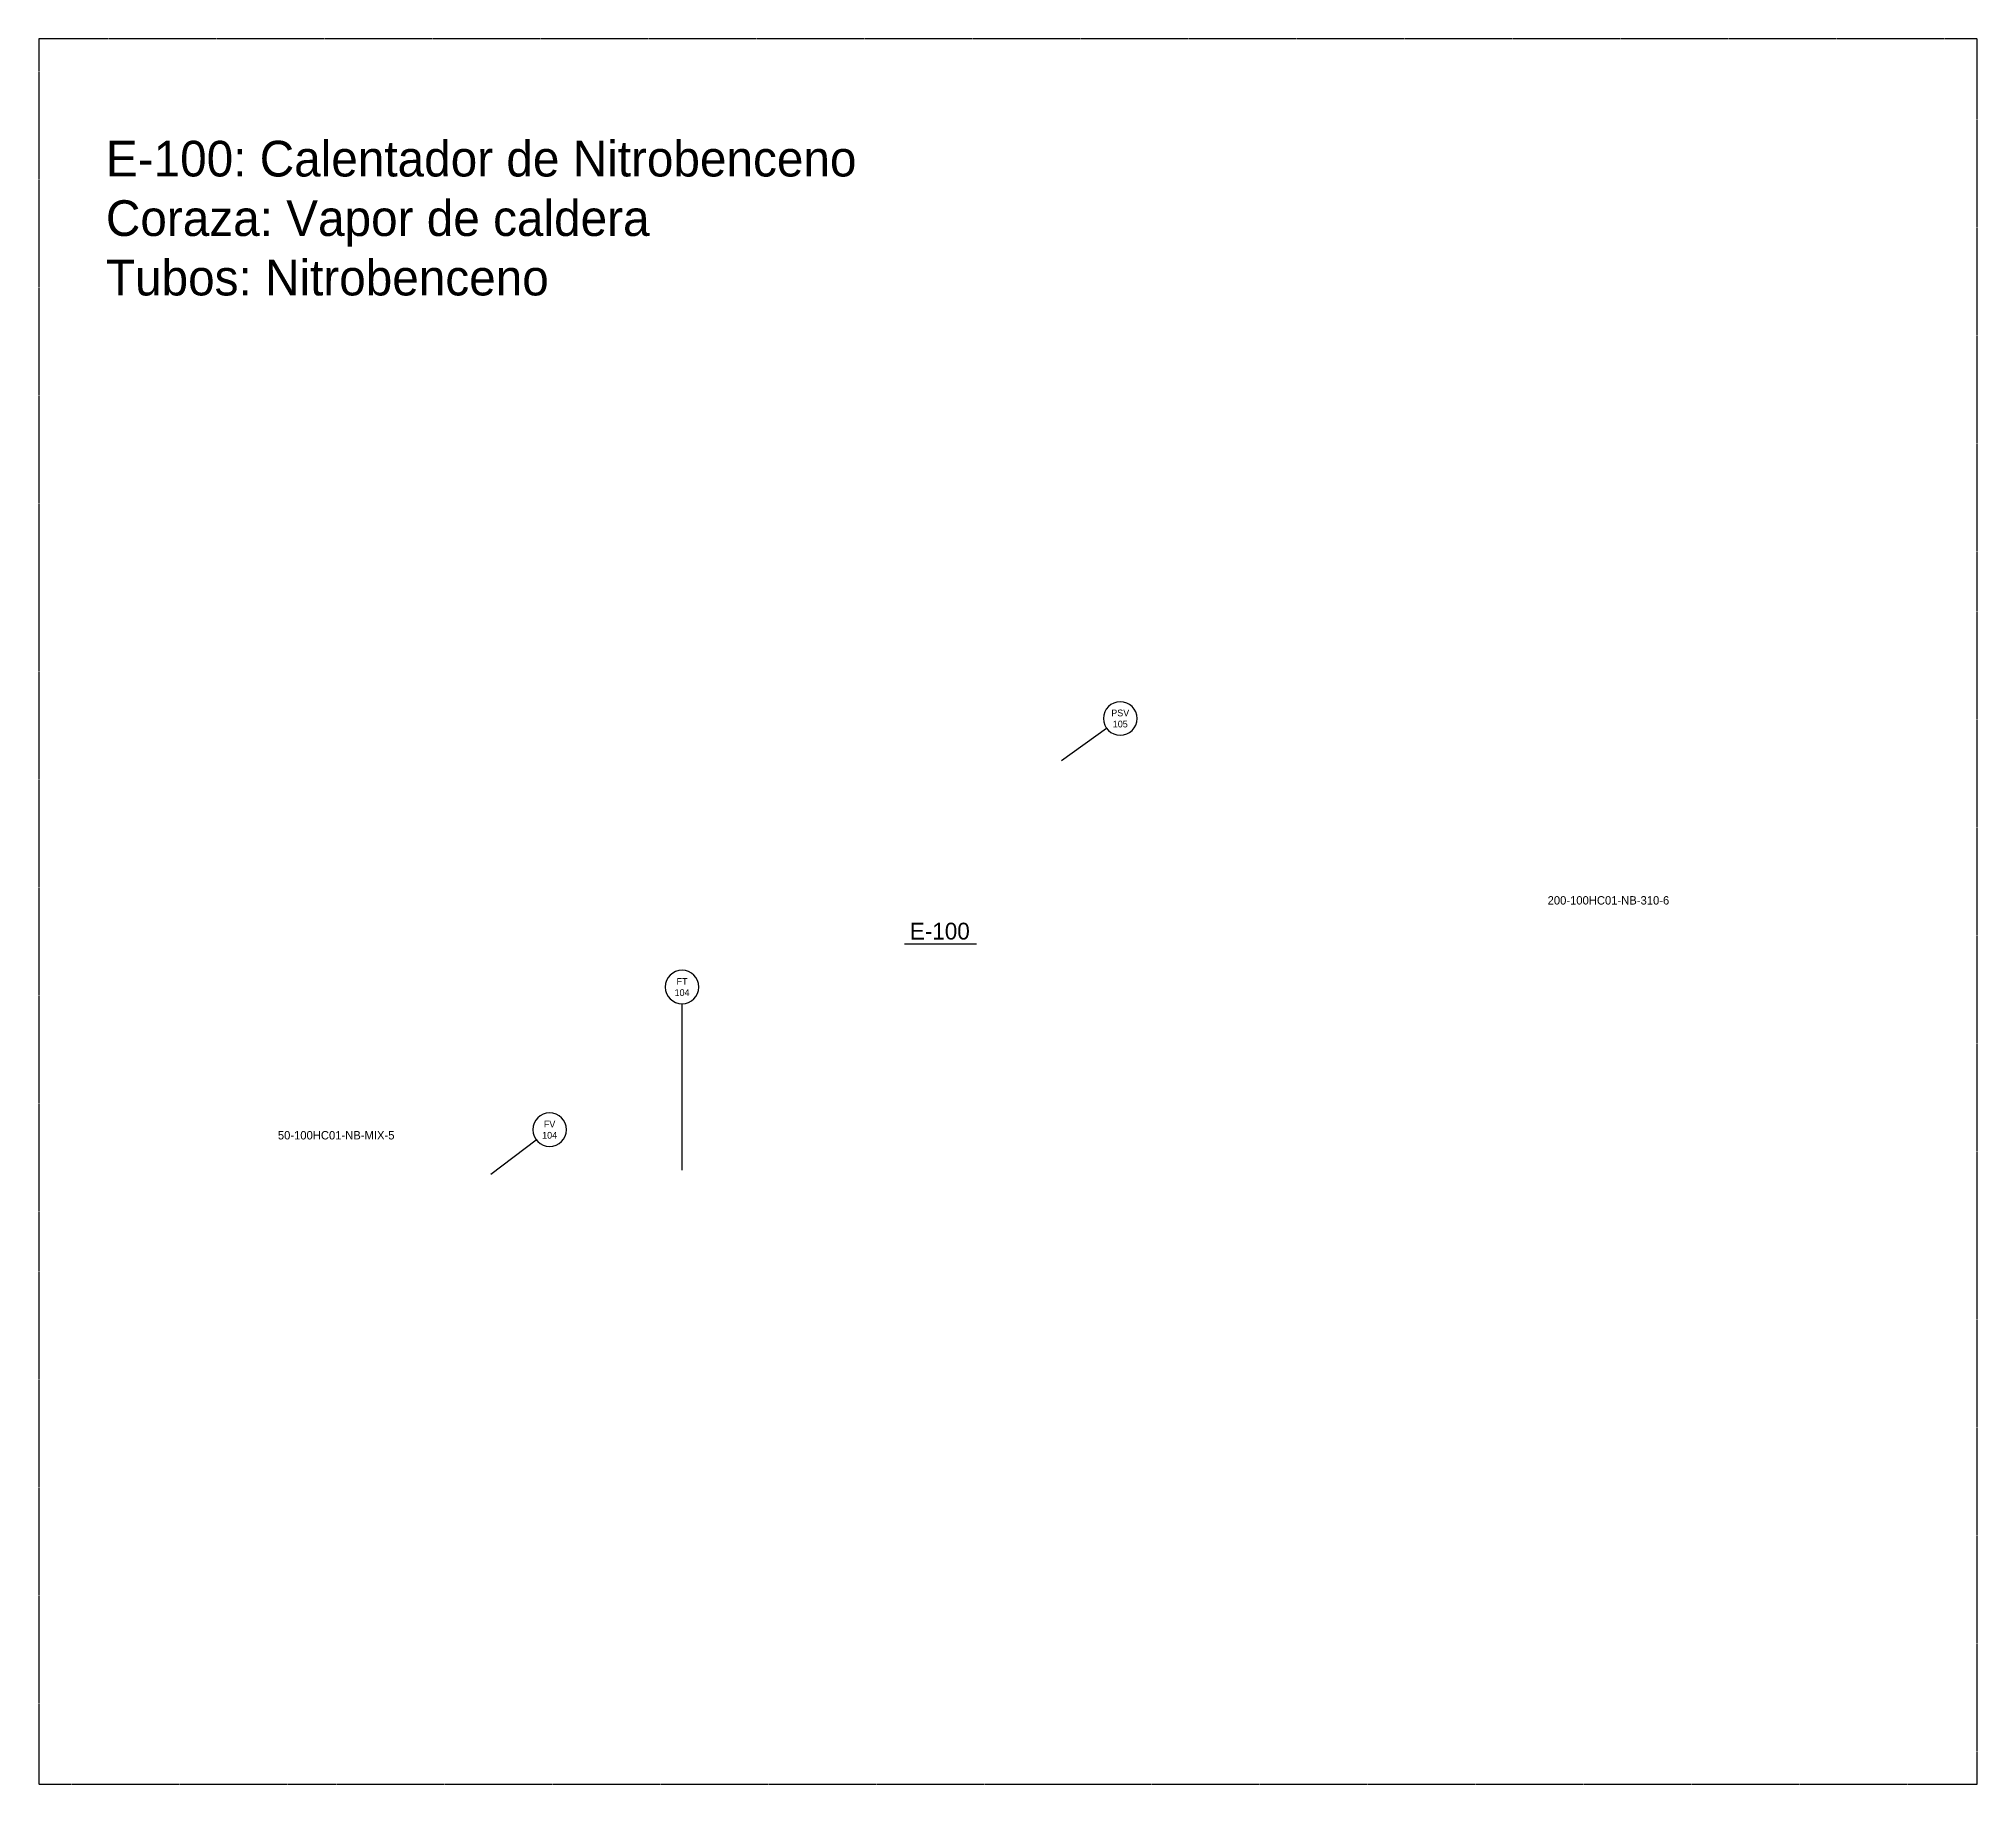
# Model space of a CAD drawing. Header units: millimetres. Extents: x 0 to 578, y 0 to 520.
import ezdxf
from ezdxf.enums import TextEntityAlignment as Align

# ---------------------------------------------------------------- set-up
doc = ezdxf.new("R2010")
doc.units = ezdxf.units.MM
doc.linetypes.add('HIDDEN2', pattern=[0.1875, 0.125, -0.0625])
doc.layers.add('Instrument', color=250, linetype='Continuous')
doc.layers.add('Text', color=7, linetype='Continuous')
doc.layers.add('no plot', color=41, linetype='HIDDEN2', plot=False)
doc.dimstyles.new('ISO-25', dxfattribs={"dimtxt": 2.5, "dimasz": 2.5, "dimexe": 1.25, "dimexo": 0.625, "dimtad": 1, "dimtxsty": 'Standard', "dimcen": 2.5, "dimadec": 0, "dimazin": 0, "dimtfac": 1, "dimtmove": 0, "dimatfit": 3, "dimfxl": 1, "dimarcsym": 0})

# ---------------------------------------------------------------- blocks, each defined once
blk = doc.blocks.new('*U3')
at = {"color": 0, "linetype": 'ByBlock', "lineweight": -3}
blk.add_line((-0.422, -0.152), (0.438, -0.152), dxfattribs=at)
at = {"color": 0, "linetype": 'ByBlock', "lineweight": -2}
blk.add_attdef('#(Equipment.Tag)', text='', height=0.2, dxfattribs=at).set_placement((0, 0), align=Align.MIDDLE)
blk = doc.blocks.new('*U15')
at = {"color": 0, "linetype": 'ByBlock', "lineweight": -2}
for start, end in [(0, 180), (180, 0)]:
    blk.add_arc((0, 0), 0.25, start, end, dxfattribs=at)
blk.add_wipeout([(-0.12, 0.149), (0.125, 0.151), (0.125, 0.024), (-0.12, 0.024)], dxfattribs=at)
blk.add_wipeout([(-0.136, -0.024), (0.14, -0.024), (0.14, -0.155), (-0.136, -0.155)], dxfattribs=at)
for tag, p in [('#(TargetObject.Type)', (0, 0.083)), ('#(TargetObject.LoopNumber)', (0, -0.083))]:
    blk.add_attdef(tag, text='', height=0.1, dxfattribs=at).set_placement(p, align=Align.MIDDLE_CENTER)
blk = doc.blocks.new('*U14')
at = {"color": 0, "linetype": 'ByBlock', "lineweight": -2}
for start, end in [(0, 180), (180, 0)]:
    blk.add_arc((0, 0), 0.25, start, end, dxfattribs=at)
blk.add_wipeout([(-0.102, 0.149), (0.107, 0.151), (0.107, 0.024), (-0.102, 0.024)], dxfattribs=at)
blk.add_wipeout([(-0.136, -0.024), (0.14, -0.024), (0.14, -0.155), (-0.136, -0.155)], dxfattribs=at)
for tag, p in [('#(TargetObject.Type)', (0, 0.083)), ('#(TargetObject.LoopNumber)', (0, -0.083))]:
    blk.add_attdef(tag, text='', height=0.1, dxfattribs=at).set_placement(p, align=Align.MIDDLE_CENTER)
blk = doc.blocks.new('Pipeline Tag_block')
at = {"color": 0, "linetype": 'ByBlock', "lineweight": -2}
blk.add_attdef('#(TargetObject.Tag)', text='', height=0.1, dxfattribs=at).set_placement((0, 0), align=Align.MIDDLE_CENTER)
blk = doc.blocks.new('*U12')
at = {"color": 0, "linetype": 'ByBlock', "lineweight": -2}
for start, end in [(0, 180), (180, 0)]:
    blk.add_arc((0, 0), 0.25, start, end, dxfattribs=at)
blk.add_wipeout([(-0.174, 0.149), (0.178, 0.151), (0.178, 0.024), (-0.174, 0.024)], dxfattribs=at)
blk.add_wipeout([(-0.136, -0.024), (0.14, -0.024), (0.14, -0.155), (-0.136, -0.155)], dxfattribs=at)
for tag, p in [('#(TargetObject.Type)', (0, 0.083)), ('#(TargetObject.LoopNumber)', (0, -0.083))]:
    blk.add_attdef(tag, text='', height=0.1, dxfattribs=at).set_placement(p, align=Align.MIDDLE_CENTER)

msp = doc.modelspace()

# ---------------------------------------------------------------- linework, layer by layer
at = {"layer": 'no plot'}
msp.add_lwpolyline([(0, 0), (577.5, 0), (577.5, 520), (0, 520)], close=True, dxfattribs=at)

# ---------------------------------------------------------------- block references
at = {"layer": 'Text', "xscale": 25, "yscale": 25, "zscale": 25}
for name, p, values in [('Pipeline Tag_block', (467.63, 263.32), {'#(TargetObject.Tag)': '200-100HC01-NB-310-6'}), ('*U3', (268.44, 254.16), {'#(Equipment.Tag)': 'E-100'}), ('Pipeline Tag_block', (88.6, 193.34), {'#(TargetObject.Tag)': '50-100HC01-NB-MIX-5'})]:
    msp.add_blockref(name, p, dxfattribs=at).add_auto_attribs(values)

# ---------------------------------------------------------------- texts
at = {"insert": (20, 489.6), "char_height": 10.6288, "attachment_point": 1}
msp.add_mtext_dynamic_manual_height_columns('E-100: Calentador de Nitrobenceno\\PCoraza: Vapor de caldera\\PTubos: Nitrobenceno', width=406.9705, gutter_width=53.14, heights=[0], dxfattribs=at)

# ---------------------------------------------------------------- next in the draw order: block references
at = {"layer": 'Instrument', "linetype": 'ByBlock', "xscale": 20, "yscale": 20, "zscale": 20}
for name, p, values in [('*U12', (322.19, 317.5), {'#(TargetObject.Type)': 'PSV', '#(TargetObject.LoopNumber)': '105'}), ('*U14', (191.65, 237.5), {'#(TargetObject.Type)': 'FT', '#(TargetObject.LoopNumber)': '104'}), ('*U15', (152.19, 195), {'#(TargetObject.Type)': 'FV', '#(TargetObject.LoopNumber)': '104'})]:
    msp.add_blockref(name, p, dxfattribs=at).add_auto_attribs(values)

# ---------------------------------------------------------------- next in the draw order: leaders
at = {"layer": 'Instrument', "linetype": 'ByBlock', "has_arrowhead": 0}
for points in [[(304.69, 305), (318.12, 314.59)], [(191.7, 182.97), (191.65, 232.5)], [(134.69, 181.72), (148.2, 191.98)]]:
    msp.add_leader(points, dimstyle='ISO-25', dxfattribs=at)

doc.saveas('drawing.dxf')
